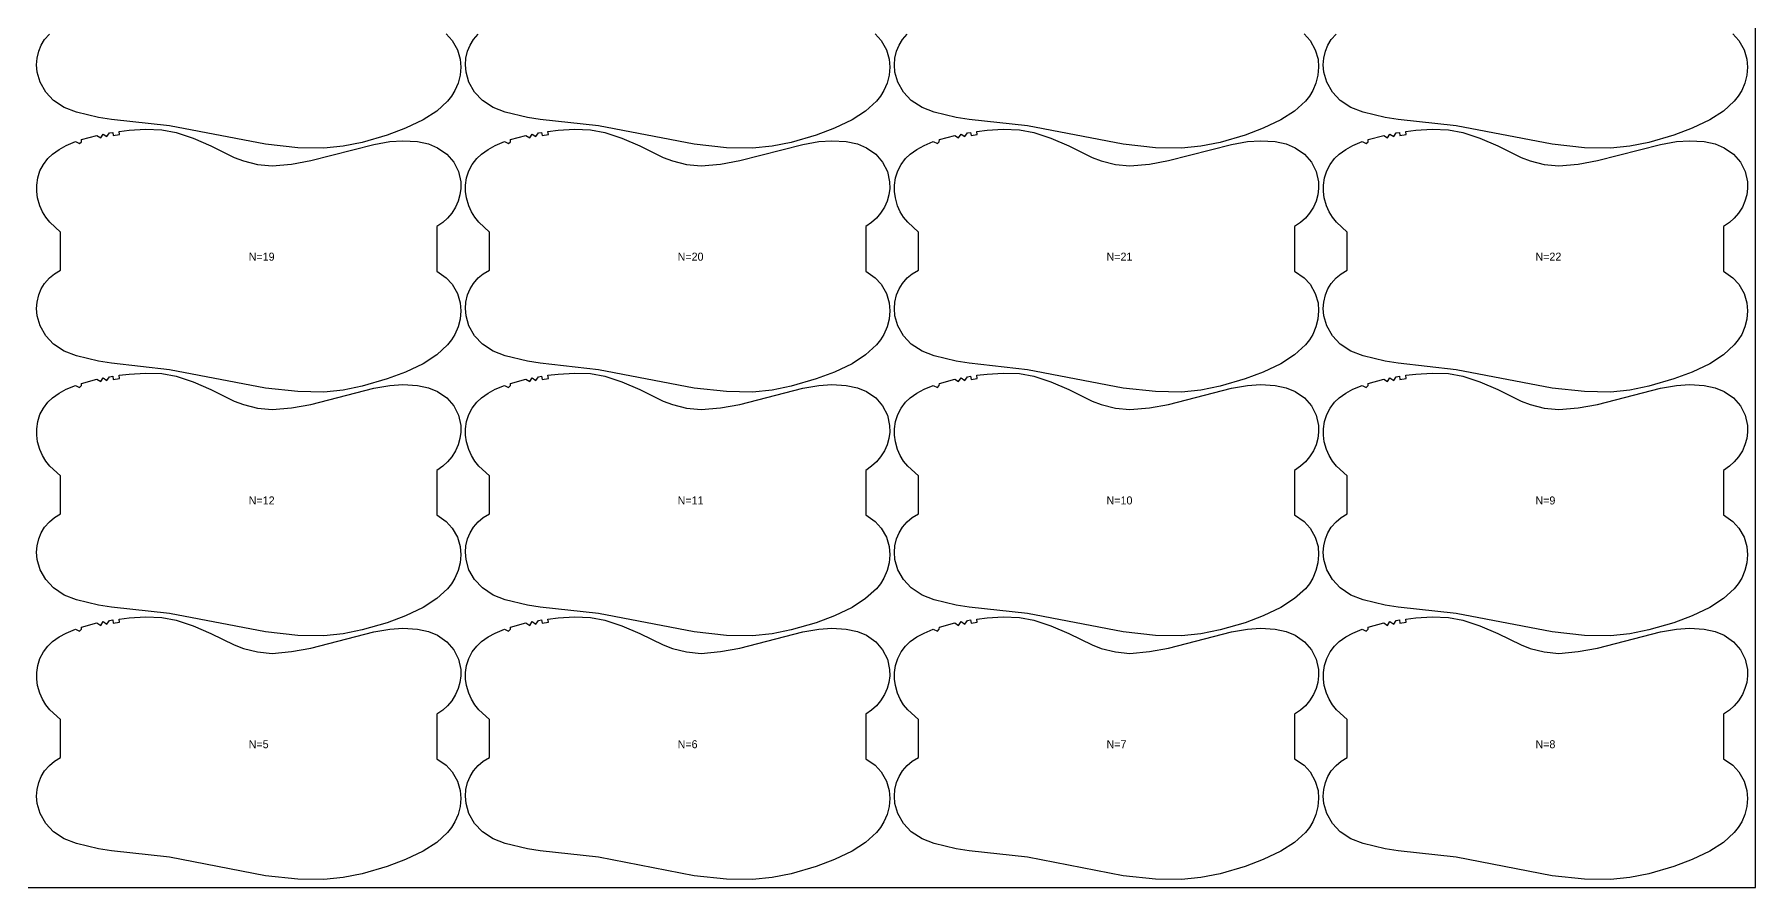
# Model space of a CAD drawing. Header units: inches. Extents: x -67 to 1970, y 0 to 1122.
# Drawn here: x 895 to 1970, y 0 to 533 of the extents above; entities that cross this region are included whole.
import ezdxf

# ---------------------------------------------------------------- set-up
doc = ezdxf.new("R2010")
doc.units = ezdxf.units.IN

msp = doc.modelspace()

# ---------------------------------------------------------------- linework, layer by layer
at = {"layer": '1'}
for points in [[(0, 0), (1970, 0), (1970, 1070), (0, 1070), (0, 0)], [(922.749, 465.174), (923.983, 466.3776), (924.009, 467.6894), (933.659, 470.3012), (936.027, 468.7734), (937.573, 471.1294), (939.897, 469.5338), (941.507, 471.8479), (943.481, 472.1712), (943.793, 470.1958), (947.71, 470.7724), (947.438, 472.7539), (953.786, 473.5221), (963.927, 474.1303), (974.078, 473.7528), (983.072, 472.1438), (993.655, 468.5559), (1004.873, 463.7791), (1019.454, 456.5858), (1025.152, 454.4215), (1034.007, 452.1576), (1043.102, 451.3066), (1055.241, 452.3589), (1067.236, 454.5507), (1106.594, 464.7101), (1116.609, 466.4229), (1124.716, 466.9654), (1133.843, 466.4386), (1140.786, 464.9381), (1146.413, 462.6142), (1152.249, 458.5756), (1156.572, 453.603), (1159.508, 447.7071), (1160.893, 441.2652), (1160.964, 437.2038), (1160.46, 433.1713), (1159.39, 429.2535), (1157.761, 425.5358), (1155.32, 421.6719), (1152.691, 418.574), (1149.69, 415.8354), (1146.006, 413.2711), (1146.006, 385.4336), (1151.848, 381.295), (1155.618, 377.187), (1158.885, 371.4597), (1160.593, 365.6213), (1161.006, 360.564), (1160.558, 355.508), (1159.316, 350.5843), (1157.332, 345.9074), (1155.221, 342.4427), (1152.681, 339.276), (1145.939, 333.1074), (1137.449, 327.5431), (1126.409, 322.3637), (1115.005, 318.0641), (1099.392, 313.5328), (1087.454, 311.0554), (1075.327, 309.844), (1059.074, 310.1108), (1038.873, 312.2973), (979.002, 323.8234), (942.634, 327.81), (934.602, 329.0615), (920.776, 332.4056), (913.2, 335.317), (906.44, 339.8005), (901.592, 344.9881), (898.069, 351.1478), (896.273, 357.4882), (895.906, 362.0441), (896.198, 366.0946), (897.242, 370.5417), (898.798, 374.2923), (900.922, 377.7523), (903.919, 381.1994), (907.041, 383.7971), (910.906, 386.1363), (910.906, 409.8446), (904.231, 415.9599), (901.692, 419.1266), (899.58, 422.5913), (897.935, 426.3087), (896.541, 431.1931), (895.986, 435.2166), (895.964, 439.2798), (896.621, 443.7981), (898.028, 448.1436), (900.142, 452.1954), (902.903, 455.8358), (905.835, 458.6385), (909.984, 461.5694), (914.453, 463.9892), (920.221, 466.4051), (922.749, 465.174)], [(1190.747, 465.174), (1191.981, 466.3776), (1192.007, 467.6894), (1201.657, 470.3012), (1204.025, 468.7734), (1205.571, 471.1294), (1207.894, 469.5338), (1209.505, 471.8479), (1211.479, 472.1712), (1211.791, 470.1958), (1215.708, 470.7724), (1215.436, 472.7539), (1221.785, 473.5221), (1231.925, 474.1303), (1242.076, 473.7528), (1251.07, 472.1438), (1261.653, 468.5559), (1272.871, 463.7791), (1287.452, 456.5858), (1293.15, 454.4215), (1302.005, 452.1576), (1311.1, 451.3066), (1323.239, 452.3589), (1335.234, 454.5507), (1374.592, 464.7101), (1384.607, 466.4229), (1392.714, 466.9654), (1401.841, 466.4386), (1408.784, 464.9381), (1414.411, 462.6142), (1420.247, 458.5756), (1424.57, 453.603), (1427.506, 447.7071), (1428.891, 441.2652), (1428.962, 437.2038), (1428.458, 433.1713), (1427.388, 429.2535), (1425.759, 425.5358), (1423.318, 421.6719), (1420.689, 418.574), (1417.688, 415.8354), (1414.004, 413.2711), (1414.004, 385.4336), (1419.846, 381.295), (1423.616, 377.187), (1426.883, 371.4597), (1428.591, 365.6213), (1429.004, 360.564), (1428.556, 355.508), (1427.314, 350.5843), (1425.33, 345.9074), (1423.219, 342.4427), (1420.679, 339.276), (1413.937, 333.1074), (1405.447, 327.5431), (1394.407, 322.3637), (1383.003, 318.0641), (1367.39, 313.5328), (1355.452, 311.0554), (1343.325, 309.844), (1327.072, 310.1108), (1306.871, 312.2973), (1247, 323.8234), (1210.632, 327.81), (1202.6, 329.0615), (1188.774, 332.4056), (1181.198, 335.317), (1174.438, 339.8005), (1169.59, 344.9881), (1166.067, 351.1478), (1164.271, 357.4882), (1163.904, 362.0441), (1164.196, 366.0946), (1165.24, 370.5417), (1166.796, 374.2923), (1168.92, 377.7523), (1171.917, 381.1994), (1175.039, 383.7971), (1178.904, 386.1363), (1178.904, 409.8446), (1172.229, 415.9599), (1169.69, 419.1266), (1167.578, 422.5913), (1165.933, 426.3087), (1164.539, 431.1931), (1163.984, 435.2166), (1163.962, 439.2798), (1164.619, 443.7981), (1166.026, 448.1436), (1168.141, 452.1954), (1170.901, 455.8358), (1173.833, 458.6385), (1177.982, 461.5694), (1182.451, 463.9892), (1188.219, 466.4051), (1190.747, 465.174)], [(1458.745, 465.174), (1459.979, 466.3776), (1460.005, 467.6894), (1469.655, 470.3012), (1472.023, 468.7734), (1473.568, 471.1294), (1475.893, 469.5338), (1477.503, 471.8479), (1479.477, 472.1712), (1479.789, 470.1958), (1483.706, 470.7724), (1483.434, 472.7539), (1489.783, 473.5221), (1499.923, 474.1303), (1510.074, 473.7528), (1519.068, 472.1438), (1529.651, 468.5559), (1540.869, 463.7791), (1555.45, 456.5858), (1561.148, 454.4215), (1570.003, 452.1576), (1579.098, 451.3066), (1591.237, 452.3589), (1603.232, 454.5507), (1642.59, 464.7101), (1652.605, 466.4229), (1660.712, 466.9654), (1669.839, 466.4386), (1676.782, 464.9381), (1682.409, 462.6142), (1688.245, 458.5756), (1692.568, 453.603), (1695.504, 447.7071), (1696.889, 441.2652), (1696.96, 437.2038), (1696.456, 433.1713), (1695.386, 429.2535), (1693.757, 425.5358), (1691.316, 421.6719), (1688.687, 418.574), (1685.686, 415.8354), (1682.002, 413.2711), (1682.002, 385.4336), (1687.844, 381.295), (1691.614, 377.187), (1694.881, 371.4597), (1696.589, 365.6213), (1697.002, 360.564), (1696.554, 355.508), (1695.312, 350.5843), (1693.328, 345.9074), (1691.217, 342.4427), (1688.677, 339.276), (1681.935, 333.1074), (1673.445, 327.5431), (1662.405, 322.3637), (1651.001, 318.0641), (1635.388, 313.5328), (1623.45, 311.0554), (1611.323, 309.844), (1595.07, 310.1108), (1574.869, 312.2973), (1514.998, 323.8234), (1478.63, 327.81), (1470.598, 329.0615), (1456.772, 332.4056), (1449.196, 335.317), (1442.436, 339.8005), (1437.588, 344.9881), (1434.065, 351.1478), (1432.269, 357.4882), (1431.902, 362.0441), (1432.194, 366.0946), (1433.238, 370.5417), (1434.794, 374.2923), (1436.918, 377.7523), (1439.915, 381.1994), (1443.037, 383.7971), (1446.902, 386.1363), (1446.902, 409.8446), (1440.227, 415.9599), (1437.688, 419.1266), (1435.576, 422.5913), (1433.931, 426.3087), (1432.537, 431.1931), (1431.982, 435.2166), (1431.96, 439.2798), (1432.617, 443.7981), (1434.024, 448.1436), (1436.139, 452.1954), (1438.899, 455.8358), (1441.831, 458.6385), (1445.98, 461.5694), (1450.449, 463.9892), (1456.217, 466.4051), (1458.745, 465.174)], [(1726.743, 465.174), (1727.977, 466.3776), (1728.003, 467.6894), (1737.653, 470.3012), (1740.021, 468.7734), (1741.567, 471.1294), (1743.891, 469.5338), (1745.501, 471.8479), (1747.475, 472.1712), (1747.787, 470.1958), (1751.704, 470.7724), (1751.432, 472.7539), (1757.781, 473.5221), (1767.921, 474.1303), (1778.072, 473.7528), (1787.066, 472.1438), (1797.649, 468.5559), (1808.867, 463.7791), (1823.448, 456.5858), (1829.146, 454.4215), (1838.001, 452.1576), (1847.096, 451.3066), (1859.235, 452.3589), (1871.23, 454.5507), (1910.588, 464.7101), (1920.603, 466.4229), (1928.71, 466.9654), (1937.837, 466.4386), (1944.78, 464.9381), (1950.407, 462.6142), (1956.243, 458.5756), (1960.566, 453.603), (1963.502, 447.7071), (1964.887, 441.2652), (1964.958, 437.2038), (1964.454, 433.1713), (1963.384, 429.2535), (1961.755, 425.5358), (1959.314, 421.6719), (1956.685, 418.574), (1953.684, 415.8354), (1950, 413.2711), (1950, 385.4336), (1955.842, 381.295), (1959.612, 377.187), (1962.879, 371.4597), (1964.587, 365.6213), (1965, 360.564), (1964.552, 355.508), (1963.31, 350.5843), (1961.326, 345.9074), (1959.215, 342.4427), (1956.675, 339.276), (1949.933, 333.1074), (1941.443, 327.5431), (1930.403, 322.3637), (1918.999, 318.0641), (1903.386, 313.5328), (1891.448, 311.0554), (1879.321, 309.844), (1863.068, 310.1108), (1842.867, 312.2973), (1782.996, 323.8234), (1746.628, 327.81), (1738.596, 329.0615), (1724.77, 332.4056), (1717.194, 335.317), (1710.434, 339.8005), (1705.586, 344.9881), (1702.063, 351.1478), (1700.267, 357.4882), (1699.9, 362.0441), (1700.192, 366.0946), (1701.236, 370.5417), (1702.792, 374.2923), (1704.916, 377.7523), (1707.913, 381.1994), (1711.035, 383.7971), (1714.9, 386.1363), (1714.9, 409.8446), (1708.225, 415.9599), (1705.686, 419.1266), (1703.574, 422.5913), (1701.929, 426.3087), (1700.535, 431.1931), (1699.98, 435.2166), (1699.958, 439.2798), (1700.615, 443.7981), (1702.022, 448.1436), (1704.137, 452.1954), (1706.897, 455.8358), (1709.829, 458.6385), (1713.978, 461.5694), (1718.447, 463.9892), (1724.215, 466.4051), (1726.743, 465.174)], [(922.749, 312.752), (923.983, 313.9556), (924.009, 315.2674), (933.659, 317.8792), (936.027, 316.3514), (937.573, 318.7074), (939.897, 317.1118), (941.507, 319.4259), (943.481, 319.7492), (943.793, 317.7738), (947.71, 318.3504), (947.438, 320.3319), (953.786, 321.1001), (963.927, 321.7083), (974.078, 321.3308), (983.072, 319.7218), (993.655, 316.1339), (1004.873, 311.3571), (1019.454, 304.1638), (1025.152, 301.9995), (1034.007, 299.7356), (1043.102, 298.8846), (1055.241, 299.9369), (1067.236, 302.1287), (1106.594, 312.2881), (1116.609, 314.0009), (1124.716, 314.5434), (1133.843, 314.0166), (1140.786, 312.5161), (1146.413, 310.1922), (1152.249, 306.1536), (1156.572, 301.181), (1159.508, 295.2851), (1160.893, 288.8432), (1160.964, 284.7818), (1160.46, 280.7493), (1159.39, 276.8315), (1157.761, 273.1138), (1155.32, 269.2499), (1152.691, 266.152), (1149.69, 263.4134), (1146.006, 260.8491), (1146.006, 233.0116), (1151.848, 228.873), (1155.618, 224.765), (1158.885, 219.0377), (1160.593, 213.1993), (1161.006, 208.142), (1160.558, 203.086), (1159.316, 198.1623), (1157.332, 193.4854), (1155.221, 190.0207), (1152.681, 186.854), (1145.939, 180.6854), (1137.449, 175.1211), (1126.409, 169.9417), (1115.005, 165.6421), (1099.392, 161.1108), (1087.454, 158.6334), (1075.327, 157.422), (1059.074, 157.6888), (1038.873, 159.8753), (979.002, 171.4014), (942.634, 175.388), (934.602, 176.6395), (920.776, 179.9836), (913.2, 182.895), (906.44, 187.3785), (901.592, 192.5661), (898.069, 198.7258), (896.273, 205.0662), (895.906, 209.6221), (896.198, 213.6726), (897.242, 218.1197), (898.798, 221.8703), (900.922, 225.3303), (903.919, 228.7774), (907.041, 231.3751), (910.906, 233.7143), (910.906, 257.4226), (904.231, 263.5379), (901.692, 266.7046), (899.58, 270.1693), (897.935, 273.8867), (896.541, 278.7711), (895.986, 282.7946), (895.964, 286.8578), (896.621, 291.3761), (898.028, 295.7216), (900.142, 299.7734), (902.903, 303.4138), (905.835, 306.2165), (909.984, 309.1474), (914.453, 311.5672), (920.221, 313.9831), (922.749, 312.752)], [(1190.747, 312.752), (1191.981, 313.9556), (1192.007, 315.2674), (1201.657, 317.8792), (1204.025, 316.3514), (1205.571, 318.7074), (1207.894, 317.1118), (1209.505, 319.4259), (1211.479, 319.7492), (1211.791, 317.7738), (1215.708, 318.3504), (1215.436, 320.3319), (1221.785, 321.1001), (1231.925, 321.7083), (1242.076, 321.3308), (1251.07, 319.7218), (1261.653, 316.1339), (1272.871, 311.3571), (1287.452, 304.1638), (1293.15, 301.9995), (1302.005, 299.7356), (1311.1, 298.8846), (1323.239, 299.9369), (1335.234, 302.1287), (1374.592, 312.2881), (1384.607, 314.0009), (1392.714, 314.5434), (1401.841, 314.0166), (1408.784, 312.5161), (1414.411, 310.1922), (1420.247, 306.1536), (1424.57, 301.181), (1427.506, 295.2851), (1428.891, 288.8432), (1428.962, 284.7818), (1428.458, 280.7493), (1427.388, 276.8315), (1425.759, 273.1138), (1423.318, 269.2499), (1420.689, 266.152), (1417.688, 263.4134), (1414.004, 260.8491), (1414.004, 233.0116), (1419.846, 228.873), (1423.616, 224.765), (1426.883, 219.0377), (1428.591, 213.1993), (1429.004, 208.142), (1428.556, 203.086), (1427.314, 198.1623), (1425.33, 193.4854), (1423.219, 190.0207), (1420.679, 186.854), (1413.937, 180.6854), (1405.447, 175.1211), (1394.407, 169.9417), (1383.003, 165.6421), (1367.39, 161.1108), (1355.452, 158.6334), (1343.325, 157.422), (1327.072, 157.6888), (1306.871, 159.8753), (1247, 171.4014), (1210.632, 175.388), (1202.6, 176.6395), (1188.774, 179.9836), (1181.198, 182.895), (1174.438, 187.3785), (1169.59, 192.5661), (1166.067, 198.7258), (1164.271, 205.0662), (1163.904, 209.6221), (1164.196, 213.6726), (1165.24, 218.1197), (1166.796, 221.8703), (1168.92, 225.3303), (1171.917, 228.7774), (1175.039, 231.3751), (1178.904, 233.7143), (1178.904, 257.4226), (1172.229, 263.5379), (1169.69, 266.7046), (1167.578, 270.1693), (1165.933, 273.8867), (1164.539, 278.7711), (1163.984, 282.7946), (1163.962, 286.8578), (1164.619, 291.3761), (1166.026, 295.7216), (1168.141, 299.7734), (1170.901, 303.4138), (1173.833, 306.2165), (1177.982, 309.1474), (1182.451, 311.5672), (1188.219, 313.9831), (1190.747, 312.752)], [(1458.745, 312.752), (1459.979, 313.9556), (1460.005, 315.2674), (1469.655, 317.8792), (1472.023, 316.3514), (1473.568, 318.7074), (1475.893, 317.1118), (1477.503, 319.4259), (1479.477, 319.7492), (1479.789, 317.7738), (1483.706, 318.3504), (1483.434, 320.3319), (1489.783, 321.1001), (1499.923, 321.7083), (1510.074, 321.3308), (1519.068, 319.7218), (1529.651, 316.1339), (1540.869, 311.3571), (1555.45, 304.1638), (1561.148, 301.9995), (1570.003, 299.7356), (1579.098, 298.8846), (1591.237, 299.9369), (1603.232, 302.1287), (1642.59, 312.2881), (1652.605, 314.0009), (1660.712, 314.5434), (1669.839, 314.0166), (1676.782, 312.5161), (1682.409, 310.1922), (1688.245, 306.1536), (1692.568, 301.181), (1695.504, 295.2851), (1696.889, 288.8432), (1696.96, 284.7818), (1696.456, 280.7493), (1695.386, 276.8315), (1693.757, 273.1138), (1691.316, 269.2499), (1688.687, 266.152), (1685.686, 263.4134), (1682.002, 260.8491), (1682.002, 233.0116), (1687.844, 228.873), (1691.614, 224.765), (1694.881, 219.0377), (1696.589, 213.1993), (1697.002, 208.142), (1696.554, 203.086), (1695.312, 198.1623), (1693.328, 193.4854), (1691.217, 190.0207), (1688.677, 186.854), (1681.935, 180.6854), (1673.445, 175.1211), (1662.405, 169.9417), (1651.001, 165.6421), (1635.388, 161.1108), (1623.45, 158.6334), (1611.323, 157.422), (1595.07, 157.6888), (1574.869, 159.8753), (1514.998, 171.4014), (1478.63, 175.388), (1470.598, 176.6395), (1456.772, 179.9836), (1449.196, 182.895), (1442.436, 187.3785), (1437.588, 192.5661), (1434.065, 198.7258), (1432.269, 205.0662), (1431.902, 209.6221), (1432.194, 213.6726), (1433.238, 218.1197), (1434.794, 221.8703), (1436.918, 225.3303), (1439.915, 228.7774), (1443.037, 231.3751), (1446.902, 233.7143), (1446.902, 257.4226), (1440.227, 263.5379), (1437.688, 266.7046), (1435.576, 270.1693), (1433.931, 273.8867), (1432.537, 278.7711), (1431.982, 282.7946), (1431.96, 286.8578), (1432.617, 291.3761), (1434.024, 295.7216), (1436.139, 299.7734), (1438.899, 303.4138), (1441.831, 306.2165), (1445.98, 309.1474), (1450.449, 311.5672), (1456.217, 313.9831), (1458.745, 312.752)], [(1726.743, 312.752), (1727.977, 313.9556), (1728.003, 315.2674), (1737.653, 317.8792), (1740.021, 316.3514), (1741.567, 318.7074), (1743.891, 317.1118), (1745.501, 319.4259), (1747.475, 319.7492), (1747.787, 317.7738), (1751.704, 318.3504), (1751.432, 320.3319), (1757.781, 321.1001), (1767.921, 321.7083), (1778.072, 321.3308), (1787.066, 319.7218), (1797.649, 316.1339), (1808.867, 311.3571), (1823.448, 304.1638), (1829.146, 301.9995), (1838.001, 299.7356), (1847.096, 298.8846), (1859.235, 299.9369), (1871.23, 302.1287), (1910.588, 312.2881), (1920.603, 314.0009), (1928.71, 314.5434), (1937.837, 314.0166), (1944.78, 312.5161), (1950.407, 310.1922), (1956.243, 306.1536), (1960.566, 301.181), (1963.502, 295.2851), (1964.887, 288.8432), (1964.958, 284.7818), (1964.454, 280.7493), (1963.384, 276.8315), (1961.755, 273.1138), (1959.314, 269.2499), (1956.685, 266.152), (1953.684, 263.4134), (1950, 260.8491), (1950, 233.0116), (1955.842, 228.873), (1959.612, 224.765), (1962.879, 219.0377), (1964.587, 213.1993), (1965, 208.142), (1964.552, 203.086), (1963.31, 198.1623), (1961.326, 193.4854), (1959.215, 190.0207), (1956.675, 186.854), (1949.933, 180.6854), (1941.443, 175.1211), (1930.403, 169.9417), (1918.999, 165.6421), (1903.386, 161.1108), (1891.448, 158.6334), (1879.321, 157.422), (1863.068, 157.6888), (1842.867, 159.8753), (1782.996, 171.4014), (1746.628, 175.388), (1738.596, 176.6395), (1724.77, 179.9836), (1717.194, 182.895), (1710.434, 187.3785), (1705.586, 192.5661), (1702.063, 198.7258), (1700.267, 205.0662), (1699.9, 209.6221), (1700.192, 213.6726), (1701.236, 218.1197), (1702.792, 221.8703), (1704.916, 225.3303), (1707.913, 228.7774), (1711.035, 231.3751), (1714.9, 233.7143), (1714.9, 257.4226), (1708.225, 263.5379), (1705.686, 266.7046), (1703.574, 270.1693), (1701.929, 273.8867), (1700.535, 278.7711), (1699.98, 282.7946), (1699.958, 286.8578), (1700.615, 291.3761), (1702.022, 295.7216), (1704.137, 299.7734), (1706.897, 303.4138), (1709.829, 306.2165), (1713.978, 309.1474), (1718.447, 311.5672), (1724.215, 313.9831), (1726.743, 312.752)], [(922.749, 160.33), (923.983, 161.5336), (924.009, 162.8454), (933.659, 165.4572), (936.027, 163.9294), (937.573, 166.2854), (939.897, 164.6898), (941.507, 167.0039), (943.481, 167.3272), (943.793, 165.3518), (947.71, 165.9284), (947.438, 167.9099), (953.786, 168.6781), (963.927, 169.2863), (974.078, 168.9088), (983.072, 167.2998), (993.655, 163.7119), (1004.873, 158.9351), (1019.454, 151.7418), (1025.152, 149.5775), (1034.007, 147.3136), (1043.102, 146.4626), (1055.241, 147.5149), (1067.236, 149.7067), (1106.594, 159.8661), (1116.609, 161.5789), (1124.716, 162.1214), (1133.843, 161.5946), (1140.786, 160.0941), (1146.413, 157.7702), (1152.249, 153.7316), (1156.572, 148.759), (1159.508, 142.8631), (1160.893, 136.4212), (1160.964, 132.3598), (1160.46, 128.3273), (1159.39, 124.4095), (1157.761, 120.6918), (1155.32, 116.8279), (1152.691, 113.73), (1149.69, 110.9914), (1146.006, 108.4271), (1146.006, 80.5896), (1151.848, 76.451), (1155.618, 72.343), (1158.885, 66.6157), (1160.593, 60.7773), (1161.006, 55.72), (1160.558, 50.664), (1159.316, 45.7403), (1157.332, 41.0634), (1155.221, 37.5987), (1152.681, 34.432), (1145.939, 28.2634), (1137.449, 22.6991), (1126.409, 17.5197), (1115.005, 13.2201), (1099.392, 8.6888), (1087.454, 6.2114), (1075.327, 5), (1059.074, 5.2668), (1038.873, 7.4533), (979.002, 18.9794), (942.634, 22.966), (934.602, 24.2175), (920.776, 27.5616), (913.2, 30.473), (906.44, 34.9565), (901.592, 40.1441), (898.069, 46.3038), (896.273, 52.6442), (895.906, 57.2001), (896.198, 61.2506), (897.242, 65.6977), (898.798, 69.4483), (900.922, 72.9083), (903.919, 76.3554), (907.041, 78.9531), (910.906, 81.2923), (910.906, 105.0006), (904.231, 111.1159), (901.692, 114.2826), (899.58, 117.7473), (897.935, 121.4647), (896.541, 126.3491), (895.986, 130.3726), (895.964, 134.4358), (896.621, 138.9541), (898.028, 143.2996), (900.142, 147.3514), (902.903, 150.9918), (905.835, 153.7945), (909.984, 156.7254), (914.453, 159.1452), (920.221, 161.5611), (922.749, 160.33)], [(1190.747, 160.33), (1191.981, 161.5336), (1192.007, 162.8454), (1201.657, 165.4572), (1204.025, 163.9294), (1205.571, 166.2854), (1207.894, 164.6898), (1209.505, 167.0039), (1211.479, 167.3272), (1211.791, 165.3518), (1215.708, 165.9284), (1215.436, 167.9099), (1221.785, 168.6781), (1231.925, 169.2863), (1242.076, 168.9088), (1251.07, 167.2998), (1261.653, 163.7119), (1272.871, 158.9351), (1287.452, 151.7418), (1293.15, 149.5775), (1302.005, 147.3136), (1311.1, 146.4626), (1323.239, 147.5149), (1335.234, 149.7067), (1374.592, 159.8661), (1384.607, 161.5789), (1392.714, 162.1214), (1401.841, 161.5946), (1408.784, 160.0941), (1414.411, 157.7702), (1420.247, 153.7316), (1424.57, 148.759), (1427.506, 142.8631), (1428.891, 136.4212), (1428.962, 132.3598), (1428.458, 128.3273), (1427.388, 124.4095), (1425.759, 120.6918), (1423.318, 116.8279), (1420.689, 113.73), (1417.688, 110.9914), (1414.004, 108.4271), (1414.004, 80.5896), (1419.846, 76.451), (1423.616, 72.343), (1426.883, 66.6157), (1428.591, 60.7773), (1429.004, 55.72), (1428.556, 50.664), (1427.314, 45.7403), (1425.33, 41.0634), (1423.219, 37.5987), (1420.679, 34.432), (1413.937, 28.2634), (1405.447, 22.6991), (1394.407, 17.5197), (1383.003, 13.2201), (1367.39, 8.6888), (1355.452, 6.2114), (1343.325, 5), (1327.072, 5.2668), (1306.871, 7.4533), (1247, 18.9794), (1210.632, 22.966), (1202.6, 24.2175), (1188.774, 27.5616), (1181.198, 30.473), (1174.438, 34.9565), (1169.59, 40.1441), (1166.067, 46.3038), (1164.271, 52.6442), (1163.904, 57.2001), (1164.196, 61.2506), (1165.24, 65.6977), (1166.796, 69.4483), (1168.92, 72.9083), (1171.917, 76.3554), (1175.039, 78.9531), (1178.904, 81.2923), (1178.904, 105.0006), (1172.229, 111.1159), (1169.69, 114.2826), (1167.578, 117.7473), (1165.933, 121.4647), (1164.539, 126.3491), (1163.984, 130.3726), (1163.962, 134.4358), (1164.619, 138.9541), (1166.026, 143.2996), (1168.141, 147.3514), (1170.901, 150.9918), (1173.833, 153.7945), (1177.982, 156.7254), (1182.451, 159.1452), (1188.219, 161.5611), (1190.747, 160.33)], [(1458.745, 160.33), (1459.979, 161.5336), (1460.005, 162.8454), (1469.655, 165.4572), (1472.023, 163.9294), (1473.568, 166.2854), (1475.893, 164.6898), (1477.503, 167.0039), (1479.477, 167.3272), (1479.789, 165.3518), (1483.706, 165.9284), (1483.434, 167.9099), (1489.783, 168.6781), (1499.923, 169.2863), (1510.074, 168.9088), (1519.068, 167.2998), (1529.651, 163.7119), (1540.869, 158.9351), (1555.45, 151.7418), (1561.148, 149.5775), (1570.003, 147.3136), (1579.098, 146.4626), (1591.237, 147.5149), (1603.232, 149.7067), (1642.59, 159.8661), (1652.605, 161.5789), (1660.712, 162.1214), (1669.839, 161.5946), (1676.782, 160.0941), (1682.409, 157.7702), (1688.245, 153.7316), (1692.568, 148.759), (1695.504, 142.8631), (1696.889, 136.4212), (1696.96, 132.3598), (1696.456, 128.3273), (1695.386, 124.4095), (1693.757, 120.6918), (1691.316, 116.8279), (1688.687, 113.73), (1685.686, 110.9914), (1682.002, 108.4271), (1682.002, 80.5896), (1687.844, 76.451), (1691.614, 72.343), (1694.881, 66.6157), (1696.589, 60.7773), (1697.002, 55.72), (1696.554, 50.664), (1695.312, 45.7403), (1693.328, 41.0634), (1691.217, 37.5987), (1688.677, 34.432), (1681.935, 28.2634), (1673.445, 22.6991), (1662.405, 17.5197), (1651.001, 13.2201), (1635.388, 8.6888), (1623.45, 6.2114), (1611.323, 5), (1595.07, 5.2668), (1574.869, 7.4533), (1514.998, 18.9794), (1478.63, 22.966), (1470.598, 24.2175), (1456.772, 27.5616), (1449.196, 30.473), (1442.436, 34.9565), (1437.588, 40.1441), (1434.065, 46.3038), (1432.269, 52.6442), (1431.902, 57.2001), (1432.194, 61.2506), (1433.238, 65.6977), (1434.794, 69.4483), (1436.918, 72.9083), (1439.915, 76.3554), (1443.037, 78.9531), (1446.902, 81.2923), (1446.902, 105.0006), (1440.227, 111.1159), (1437.688, 114.2826), (1435.576, 117.7473), (1433.931, 121.4647), (1432.537, 126.3491), (1431.982, 130.3726), (1431.96, 134.4358), (1432.617, 138.9541), (1434.024, 143.2996), (1436.139, 147.3514), (1438.899, 150.9918), (1441.831, 153.7945), (1445.98, 156.7254), (1450.449, 159.1452), (1456.217, 161.5611), (1458.745, 160.33)], [(1726.743, 160.33), (1727.977, 161.5336), (1728.003, 162.8454), (1737.653, 165.4572), (1740.021, 163.9294), (1741.567, 166.2854), (1743.891, 164.6898), (1745.501, 167.0039), (1747.475, 167.3272), (1747.787, 165.3518), (1751.704, 165.9284), (1751.432, 167.9099), (1757.781, 168.6781), (1767.921, 169.2863), (1778.072, 168.9088), (1787.066, 167.2998), (1797.649, 163.7119), (1808.867, 158.9351), (1823.448, 151.7418), (1829.146, 149.5775), (1838.001, 147.3136), (1847.096, 146.4626), (1859.235, 147.5149), (1871.23, 149.7067), (1910.588, 159.8661), (1920.603, 161.5789), (1928.71, 162.1214), (1937.837, 161.5946), (1944.78, 160.0941), (1950.407, 157.7702), (1956.243, 153.7316), (1960.566, 148.759), (1963.502, 142.8631), (1964.887, 136.4212), (1964.958, 132.3598), (1964.454, 128.3273), (1963.384, 124.4095), (1961.755, 120.6918), (1959.314, 116.8279), (1956.685, 113.73), (1953.684, 110.9914), (1950, 108.4271), (1950, 80.5896), (1955.842, 76.451), (1959.612, 72.343), (1962.879, 66.6157), (1964.587, 60.7773), (1965, 55.72), (1964.552, 50.664), (1963.31, 45.7403), (1961.326, 41.0634), (1959.215, 37.5987), (1956.675, 34.432), (1949.933, 28.2634), (1941.443, 22.6991), (1930.403, 17.5197), (1918.999, 13.2201), (1903.386, 8.6888), (1891.448, 6.2114), (1879.321, 5), (1863.068, 5.2668), (1842.867, 7.4533), (1782.996, 18.9794), (1746.628, 22.966), (1738.596, 24.2175), (1724.77, 27.5616), (1717.194, 30.473), (1710.434, 34.9565), (1705.586, 40.1441), (1702.063, 46.3038), (1700.267, 52.6442), (1699.9, 57.2001), (1700.192, 61.2506), (1701.236, 65.6977), (1702.792, 69.4483), (1704.916, 72.9083), (1707.913, 76.3554), (1711.035, 78.9531), (1714.9, 81.2923), (1714.9, 105.0006), (1708.225, 111.1159), (1705.686, 114.2826), (1703.574, 117.7473), (1701.929, 121.4647), (1700.535, 126.3491), (1699.98, 130.3726), (1699.958, 134.4358), (1700.615, 138.9541), (1702.022, 143.2996), (1704.137, 147.3514), (1706.897, 150.9918), (1709.829, 153.7945), (1713.978, 156.7254), (1718.447, 159.1452), (1724.215, 161.5611), (1726.743, 160.33)]]:
    msp.add_lwpolyline(points, close=True, dxfattribs=at)
for points in [[(1151.848, 533.717), (1155.618, 529.609), (1158.885, 523.8817), (1160.593, 518.0433), (1161.006, 512.986), (1160.558, 507.93), (1159.316, 503.0063), (1157.332, 498.3294), (1155.221, 494.8647), (1152.681, 491.698), (1145.939, 485.5294), (1137.449, 479.9651), (1126.409, 474.7857), (1115.005, 470.4861), (1099.392, 465.9548), (1087.454, 463.4774), (1075.327, 462.266), (1059.074, 462.5328), (1038.873, 464.7193), (979.002, 476.2454), (942.634, 480.232), (934.602, 481.4835), (920.776, 484.8276), (913.2, 487.739), (906.44, 492.2225), (901.592, 497.4101), (898.069, 503.5698), (896.273, 509.9102), (895.906, 514.4661), (896.198, 518.5166), (897.242, 522.9637), (898.798, 526.7143), (900.922, 530.1743), (903.919, 533.6214)], [(1419.846, 533.717), (1423.616, 529.609), (1426.883, 523.8817), (1428.591, 518.0433), (1429.004, 512.986), (1428.556, 507.93), (1427.314, 503.0063), (1425.33, 498.3294), (1423.219, 494.8647), (1420.679, 491.698), (1413.937, 485.5294), (1405.447, 479.9651), (1394.407, 474.7857), (1383.003, 470.4861), (1367.39, 465.9548), (1355.452, 463.4774), (1343.325, 462.266), (1327.072, 462.5328), (1306.871, 464.7193), (1247, 476.2454), (1210.632, 480.232), (1202.6, 481.4835), (1188.774, 484.8276), (1181.198, 487.739), (1174.438, 492.2225), (1169.59, 497.4101), (1166.067, 503.5698), (1164.271, 509.9102), (1163.904, 514.4661), (1164.196, 518.5166), (1165.24, 522.9637), (1166.796, 526.7143), (1168.92, 530.1743), (1171.917, 533.6214)], [(1687.844, 533.717), (1691.614, 529.609), (1694.881, 523.8817), (1696.589, 518.0433), (1697.002, 512.986), (1696.554, 507.93), (1695.312, 503.0063), (1693.328, 498.3294), (1691.217, 494.8647), (1688.677, 491.698), (1681.935, 485.5294), (1673.445, 479.9651), (1662.405, 474.7857), (1651.001, 470.4861), (1635.388, 465.9548), (1623.45, 463.4774), (1611.323, 462.266), (1595.07, 462.5328), (1574.869, 464.7193), (1514.998, 476.2454), (1478.63, 480.232), (1470.598, 481.4835), (1456.772, 484.8276), (1449.196, 487.739), (1442.436, 492.2225), (1437.588, 497.4101), (1434.065, 503.5698), (1432.269, 509.9102), (1431.902, 514.4661), (1432.194, 518.5166), (1433.238, 522.9637), (1434.794, 526.7143), (1436.918, 530.1743), (1439.915, 533.6214)], [(1955.842, 533.717), (1959.612, 529.609), (1962.879, 523.8817), (1964.587, 518.0433), (1965, 512.986), (1964.552, 507.93), (1963.31, 503.0063), (1961.326, 498.3294), (1959.215, 494.8647), (1956.675, 491.698), (1949.933, 485.5294), (1941.443, 479.9651), (1930.403, 474.7857), (1918.999, 470.4861), (1903.386, 465.9548), (1891.448, 463.4774), (1879.321, 462.266), (1863.068, 462.5328), (1842.867, 464.7193), (1782.996, 476.2454), (1746.628, 480.232), (1738.596, 481.4835), (1724.77, 484.8276), (1717.194, 487.739), (1710.434, 492.2225), (1705.586, 497.4101), (1702.063, 503.5698), (1700.267, 509.9102), (1699.9, 514.4661), (1700.192, 518.5166), (1701.236, 522.9637), (1702.792, 526.7143), (1704.916, 530.1743), (1707.913, 533.6214)]]:
    msp.add_lwpolyline(points, dxfattribs=at)

# ---------------------------------------------------------------- texts
for s, p in [('N=19', (1028.456, 391.9871)), ('N=20', (1296.454, 391.9871)), ('N=21', (1564.452, 391.9871)), ('N=22', (1832.45, 391.9871)), ('N=12', (1028.456, 239.5651)), ('N=11', (1296.454, 239.5651)), ('N=10', (1564.452, 239.5651)), ('N=9', (1832.45, 239.5651)), ('N=5', (1028.456, 87.1432)), ('N=6', (1296.454, 87.1432)), ('N=7', (1564.452, 87.1432)), ('N=8', (1832.45, 87.1432))]:
    msp.add_text(s, height=5, dxfattribs=at).set_placement(p)

doc.saveas('drawing.dxf')
